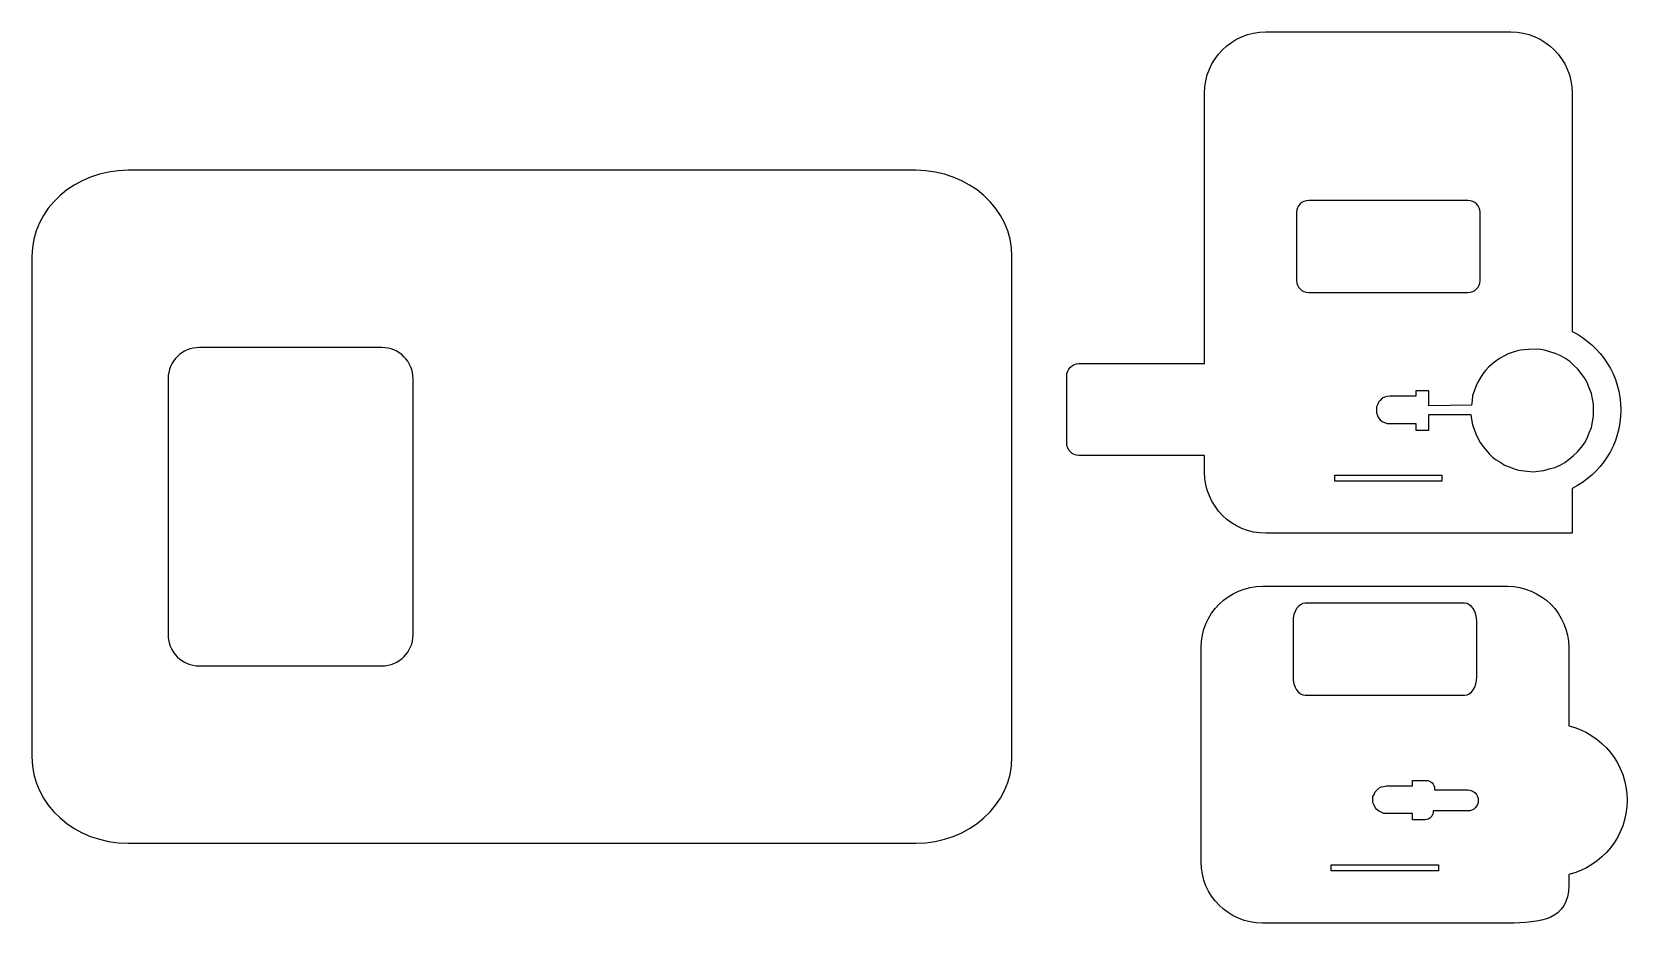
# Model space of a CAD drawing. Extents: x 10 to 271, y -150 to -4.
import ezdxf

# ---------------------------------------------------------------- set-up
doc = ezdxf.new("R2010")
doc.units = 0
doc.header["$MEASUREMENT"] = 0
doc.layers.add('LAYER_1', color=7, linetype='CONTINUOUS')

# ---------------------------------------------------------------- blocks, each defined once
blk = doc.blocks.new('BLOCK_2')
at = {"layer": 'LAYER_1', "color": 250}
blk.add_lwpolyline([(240, -141.18), (240, -141.18), (222.5, -141.18), (222.5, -141.18), (222.5, -140.18), (222.5, -140.18), (240, -140.18), (240, -140.18), (240, -141.18)], dxfattribs=at)
for points, knots in [([(270.79, -129.61), (270.79, -123.73), (266.72, -118.8), (261.25, -117.47), (261.25, -117.47), (261.25, -116.45), (261.25, -116.45), (261.25, -116.45), (261.25, -104.69), (261.25, -104.69), (261.25, -99.17), (256.77, -94.69), (251.25, -94.69), (251.25, -94.69), (211.25, -94.69), (211.25, -94.69), (205.73, -94.69), (201.25, -99.17), (201.25, -104.69), (201.25, -104.69), (201.25, -136.98), (201.25, -136.98), (201.25, -136.98), (201.25, -139.69), (201.25, -139.69), (201.25, -145.21), (205.73, -149.69), (211.25, -149.69), (211.25, -149.69), (251.25, -149.69), (251.25, -149.69), (256.77, -149.69), (261.25, -149.09), (261.25, -143.57), (261.25, -143.57), (261.25, -142.27), (261.25, -142.27), (261.25, -142.27), (261.25, -141.76), (261.25, -141.76), (266.72, -140.43), (270.79, -135.5), (270.79, -129.61)], [0, 0, 0, 0, 1, 1, 1, 2, 2, 2, 3, 3, 3, 4, 4, 4, 5, 5, 5, 6, 6, 6, 7, 7, 7, 8, 8, 8, 9, 9, 9, 10, 10, 10, 11, 11, 11, 12, 12, 12, 13, 13, 13, 14, 14, 14, 14]), ([(246.25, -109.46), (246.25, -111.12), (245.36, -112.47), (244.25, -112.47), (244.25, -112.47), (218.25, -112.47), (218.25, -112.47), (217.15, -112.47), (216.25, -111.12), (216.25, -109.46), (216.25, -109.46), (216.25, -100.46), (216.25, -100.46), (216.25, -98.81), (217.15, -97.46), (218.25, -97.46), (218.25, -97.46), (244.25, -97.46), (244.25, -97.46), (245.36, -97.46), (246.25, -98.81), (246.25, -100.46), (246.25, -100.46), (246.25, -109.46), (246.25, -109.46)], [0, 0, 0, 0, 1, 1, 1, 2, 2, 2, 3, 3, 3, 4, 4, 4, 5, 5, 5, 6, 6, 6, 7, 7, 7, 8, 8, 8, 8]), ([(244.78, -127.94), (244.77, -127.94), (244.75, -127.94), (244.74, -127.94), (244.74, -127.94), (244.74, -127.94), (244.74, -127.94), (244.74, -127.94), (239.35, -127.94), (239.35, -127.94), (239.35, -127.88), (239.36, -127.83), (239.36, -127.77), (239.36, -127.01), (238.75, -126.39), (237.99, -126.39), (237.93, -126.39), (237.87, -126.4), (237.82, -126.41), (237.82, -126.41), (237.82, -126.39), (237.82, -126.39), (237.82, -126.39), (235.74, -126.39), (235.74, -126.39), (235.74, -126.39), (235.74, -127.28), (235.74, -127.28), (235.74, -127.28), (234.51, -127.28), (234.51, -127.28), (234.51, -127.28), (231.51, -127.28), (231.51, -127.28), (231.51, -127.28), (231.07, -127.36), (231.07, -127.36), (231.07, -127.36), (230.63, -127.45), (230.63, -127.45), (230.63, -127.45), (230.27, -127.63), (230.27, -127.63), (230.27, -127.63), (229.92, -127.98), (229.92, -127.98), (229.92, -127.98), (229.66, -128.25), (229.66, -128.25), (229.66, -128.25), (229.48, -128.69), (229.48, -128.69), (229.48, -128.69), (229.3, -129.04), (229.3, -129.04), (229.3, -129.04), (229.3, -129.57), (229.3, -129.57), (229.3, -129.57), (229.3, -130.01), (229.3, -130.01), (229.3, -130.01), (229.48, -130.45), (229.48, -130.45), (229.48, -130.45), (229.66, -130.8), (229.66, -130.8), (229.66, -130.8), (229.92, -131.16), (229.92, -131.16), (229.92, -131.16), (230.27, -131.42), (230.27, -131.42), (230.27, -131.42), (230.63, -131.6), (230.63, -131.6), (230.63, -131.6), (231.07, -131.77), (231.07, -131.77), (231.07, -131.77), (231.51, -131.77), (231.51, -131.77), (231.51, -131.77), (234.51, -131.77), (234.51, -131.77), (234.51, -131.77), (235.74, -131.77), (235.74, -131.77), (235.74, -131.77), (235.74, -132.83), (235.74, -132.83), (235.74, -132.83), (237.82, -132.83), (237.82, -132.83), (237.82, -132.83), (237.82, -132.83), (237.82, -132.83), (238.55, -132.8), (239.14, -132.2), (239.14, -131.46), (239.14, -131.43), (239.13, -131.4), (239.13, -131.38), (239.13, -131.38), (244.74, -131.38), (244.74, -131.38), (244.74, -131.38), (244.74, -131.37), (244.74, -131.37), (244.75, -131.37), (244.77, -131.38), (244.78, -131.38), (245.73, -131.38), (246.5, -130.61), (246.5, -129.66), (246.5, -128.71), (245.73, -127.94), (244.78, -127.94)], [0, 0, 0, 0, 1, 1, 1, 2, 2, 2, 3, 3, 3, 4, 4, 4, 5, 5, 5, 6, 6, 6, 7, 7, 7, 8, 8, 8, 9, 9, 9, 10, 10, 10, 11, 11, 11, 12, 12, 12, 13, 13, 13, 14, 14, 14, 15, 15, 15, 16, 16, 16, 17, 17, 17, 18, 18, 18, 19, 19, 19, 20, 20, 20, 21, 21, 21, 22, 22, 22, 23, 23, 23, 24, 24, 24, 25, 25, 25, 26, 26, 26, 27, 27, 27, 28, 28, 28, 29, 29, 29, 30, 30, 30, 31, 31, 31, 32, 32, 32, 33, 33, 33, 34, 34, 34, 35, 35, 35, 36, 36, 36, 37, 37, 37, 38, 38, 38, 39, 39, 39, 39])]:
    blk.add_open_spline(points, degree=3, knots=knots, dxfattribs=at)

msp = doc.modelspace()

# ---------------------------------------------------------------- linework, layer by layer
at = {"layer": 'LAYER_1', "color": 250}
for points in [[(238.42, -65.22), (238.42, -62.75), (236.3, -62.75), (236.3, -63.63), (236.3, -63.63), (235.06, -63.63), (232.07, -63.63), (232.07, -63.63), (231.63, -63.72), (231.18, -63.8), (230.83, -63.98), (230.48, -64.33), (230.21, -64.6), (230.04, -65.04), (229.86, -65.39), (229.86, -65.92), (229.86, -65.92), (229.86, -66.36), (230.04, -66.8), (230.21, -67.16), (230.48, -67.51), (230.83, -67.77), (231.18, -67.95), (231.63, -68.13), (232.07, -68.13), (235.06, -68.13), (235.06, -68.13), (236.3, -68.13), (236.3, -69.18), (238.42, -69.18), (238.42, -66.63)], [(240.56, -77.53), (240.56, -77.53), (223.06, -77.53), (223.06, -77.53), (223.06, -76.53), (223.06, -76.53), (240.56, -76.53), (240.56, -76.53), (240.56, -77.53)]]:
    msp.add_lwpolyline(points, dxfattribs=at)
for points, knots in [([(269.77, -65.9), (269.77, -60.28), (266.52, -55.42), (261.81, -53.07), (261.81, -53.07), (261.81, -14.16), (261.81, -14.16), (261.81, -8.64), (257.33, -4.16), (251.81, -4.16), (251.81, -4.16), (211.81, -4.16), (211.81, -4.16), (206.29, -4.16), (201.81, -8.64), (201.81, -14.16), (201.81, -14.16), (201.81, -58.33), (201.81, -58.33), (201.81, -58.33), (181.31, -58.33), (181.31, -58.33), (180.21, -58.33), (179.31, -59.23), (179.31, -60.33), (179.31, -60.33), (179.31, -71.33), (179.31, -71.33), (179.31, -72.43), (180.21, -73.33), (181.31, -73.33), (181.31, -73.33), (201.81, -73.33), (201.81, -73.33), (201.81, -73.33), (201.81, -76.04), (201.81, -76.04), (201.81, -81.57), (206.29, -86.04), (211.81, -86.04), (211.81, -86.04), (261.81, -86.04), (261.81, -86.04), (261.81, -86.04), (261.81, -78.72), (261.81, -78.72), (266.52, -76.38), (269.77, -71.52), (269.77, -65.9)], [0, 0, 0, 0, 1, 1, 1, 2, 2, 2, 3, 3, 3, 4, 4, 4, 5, 5, 5, 6, 6, 6, 7, 7, 7, 8, 8, 8, 9, 9, 9, 10, 10, 10, 11, 11, 11, 12, 12, 12, 13, 13, 13, 14, 14, 14, 15, 15, 15, 16, 16, 16, 16]), ([(154.68, -26.76), (163.35, -26.76), (170.37, -33.07), (170.37, -40.85), (170.37, -40.85), (170.37, -122.56), (170.37, -122.56), (170.37, -130.34), (163.35, -136.64), (154.68, -136.64), (154.68, -136.64), (26.06, -136.64), (26.06, -136.64), (17.39, -136.64), (10.37, -130.34), (10.37, -122.56), (10.37, -122.56), (10.37, -40.85), (10.37, -40.85), (10.37, -33.07), (17.39, -26.76), (26.06, -26.76), (26.06, -26.76), (154.68, -26.76), (154.68, -26.76)], [0, 0, 0, 0, 1, 1, 1, 2, 2, 2, 3, 3, 3, 4, 4, 4, 5, 5, 5, 6, 6, 6, 7, 7, 7, 8, 8, 8, 8]), ([(246.81, -44.78), (246.81, -45.84), (245.91, -46.7), (244.81, -46.7), (244.81, -46.7), (218.81, -46.7), (218.81, -46.7), (217.71, -46.7), (216.81, -45.84), (216.81, -44.78), (216.81, -44.78), (216.81, -33.62), (216.81, -33.62), (216.81, -32.56), (217.71, -31.7), (218.81, -31.7), (218.81, -31.7), (244.81, -31.7), (244.81, -31.7), (245.91, -31.7), (246.81, -32.56), (246.81, -33.62), (246.81, -33.62), (246.81, -44.78), (246.81, -44.78)], [0, 0, 0, 0, 1, 1, 1, 2, 2, 2, 3, 3, 3, 4, 4, 4, 5, 5, 5, 6, 6, 6, 7, 7, 7, 8, 8, 8, 8]), ([(72.6, -102.61), (72.6, -105.42), (70.31, -107.7), (67.47, -107.7), (67.47, -107.7), (37.73, -107.7), (37.73, -107.7), (34.9, -107.7), (32.6, -105.42), (32.6, -102.61), (32.6, -102.61), (32.6, -60.8), (32.6, -60.8), (32.6, -57.99), (34.9, -55.7), (37.73, -55.7), (37.73, -55.7), (67.47, -55.7), (67.47, -55.7), (70.31, -55.7), (72.6, -57.99), (72.6, -60.8), (72.6, -60.8), (72.6, -102.61), (72.6, -102.61)], [0, 0, 0, 0, 1, 1, 1, 2, 2, 2, 3, 3, 3, 4, 4, 4, 5, 5, 5, 6, 6, 6, 7, 7, 7, 8, 8, 8, 8]), ([(238.42, -66.63), (238.42, -66.63), (238.42, -66.63), (238.42, -66.63), (238.42, -66.63), (238.42, -66.63), (238.42, -66.63), (238.42, -66.63), (245.3, -66.63), (245.3, -66.63), (245.3, -66.63), (245.3, -66.63), (245.3, -66.63), (245.3, -66.63), (245.38, -67.42), (245.38, -67.42), (245.38, -67.42), (245.56, -68.3), (245.56, -68.3), (245.56, -68.3), (245.82, -69.01), (245.82, -69.01), (245.82, -69.01), (246.09, -69.8), (246.09, -69.8), (246.09, -69.8), (246.44, -70.51), (246.44, -70.51), (246.44, -70.51), (246.79, -71.21), (246.79, -71.21), (246.79, -71.21), (247.24, -71.83), (247.24, -71.83), (247.24, -71.83), (247.76, -72.45), (247.76, -72.45), (247.76, -72.45), (248.29, -73.06), (248.29, -73.06), (248.29, -73.06), (248.82, -73.59), (248.82, -73.59), (248.82, -73.59), (249.44, -74.04), (249.44, -74.04), (249.44, -74.04), (250.15, -74.48), (250.15, -74.48), (250.15, -74.48), (250.76, -74.92), (250.76, -74.92), (250.76, -74.92), (251.56, -75.18), (251.56, -75.18), (251.56, -75.18), (252.26, -75.45), (252.26, -75.45), (252.26, -75.45), (253.06, -75.71), (253.06, -75.71), (253.06, -75.71), (253.06, -75.71), (253.06, -75.71), (253.06, -75.71), (254.47, -75.89), (254.47, -75.89), (254.47, -75.89), (254.47, -75.89), (254.47, -75.89), (254.47, -75.89), (255.53, -75.98), (255.53, -75.98), (255.53, -75.98), (256.23, -75.89), (256.23, -75.89), (256.23, -75.89), (256.23, -75.89), (256.23, -75.89), (256.23, -75.89), (257.2, -75.8), (257.2, -75.8), (257.2, -75.8), (258.08, -75.53), (258.08, -75.53), (258.08, -75.53), (258.97, -75.27), (258.97, -75.27), (258.97, -75.27), (259.85, -74.92), (259.85, -74.92), (259.85, -74.92), (260.64, -74.48), (260.64, -74.48), (260.64, -74.48), (261.35, -73.95), (261.35, -73.95), (261.35, -73.95), (262.05, -73.33), (262.05, -73.33), (262.05, -73.33), (262.67, -72.71), (262.67, -72.71), (262.67, -72.71), (263.29, -72.01), (263.29, -72.01), (263.29, -72.01), (263.82, -71.3), (263.82, -71.3), (263.82, -71.3), (264.26, -70.51), (264.26, -70.51), (264.26, -70.51), (264.61, -69.63), (264.61, -69.63), (264.61, -69.63), (264.96, -68.74), (264.96, -68.74), (264.96, -68.74), (265.14, -67.86), (265.14, -67.86), (265.14, -67.86), (265.32, -66.89), (265.32, -66.89), (265.32, -66.89), (265.32, -65.92), (265.32, -65.92), (265.32, -65.92), (265.32, -65.92), (265.32, -65.92), (265.32, -65.92), (265.32, -64.95), (265.32, -64.95), (265.32, -64.95), (265.14, -64.07), (265.14, -64.07), (265.14, -64.07), (264.96, -63.19), (264.96, -63.19), (264.96, -63.19), (264.61, -62.31), (264.61, -62.31), (264.61, -62.31), (264.26, -61.42), (264.26, -61.42), (264.26, -61.42), (263.82, -60.63), (263.82, -60.63), (263.82, -60.63), (263.29, -59.92), (263.29, -59.92), (263.29, -59.92), (262.76, -59.22), (262.76, -59.22), (262.76, -59.22), (262.05, -58.6), (262.05, -58.6), (262.05, -58.6), (261.43, -57.98), (261.43, -57.98), (261.43, -57.98), (260.64, -57.45), (260.64, -57.45), (260.64, -57.45), (259.85, -57.01), (259.85, -57.01), (259.85, -57.01), (259.05, -56.66), (259.05, -56.66), (259.05, -56.66), (258.17, -56.4), (258.17, -56.4), (258.17, -56.4), (257.29, -56.13), (257.29, -56.13), (257.29, -56.13), (256.32, -55.96), (256.32, -55.96), (256.32, -55.96), (256.32, -55.96), (256.32, -55.96), (256.32, -55.96), (254.73, -56.04), (254.73, -56.04), (254.73, -56.04), (254.73, -56.04), (254.73, -56.04), (254.73, -56.04), (253.32, -56.13), (253.32, -56.13), (253.32, -56.13), (252.88, -56.22), (252.88, -56.22), (252.88, -56.22), (252.88, -56.22), (252.88, -56.22), (252.88, -56.22), (252.17, -56.48), (252.17, -56.48), (252.17, -56.48), (251.38, -56.75), (251.38, -56.75), (251.38, -56.75), (250.68, -57.1), (250.68, -57.1), (250.68, -57.1), (250.06, -57.45), (250.06, -57.45), (250.06, -57.45), (249.44, -57.9), (249.44, -57.9), (249.44, -57.9), (248.82, -58.34), (248.82, -58.34), (248.82, -58.34), (248.21, -58.87), (248.21, -58.87), (248.21, -58.87), (247.68, -59.48), (247.68, -59.48), (247.68, -59.48), (247.24, -60.01), (247.24, -60.01), (247.24, -60.01), (246.79, -60.72), (246.79, -60.72), (246.79, -60.72), (246.44, -61.34), (246.44, -61.34), (246.44, -61.34), (246.09, -62.04), (246.09, -62.04), (246.09, -62.04), (245.82, -62.83), (245.82, -62.83), (245.82, -62.83), (245.56, -63.54), (245.56, -63.54), (245.56, -63.54), (245.47, -64.33), (245.47, -64.33), (245.47, -64.33), (245.38, -65.13), (245.38, -65.13), (245.38, -65.13), (238.42, -65.22), (238.42, -65.22), (238.42, -65.22), (238.42, -65.22), (238.42, -65.22), (238.42, -65.22), (238.42, -65.22), (238.42, -65.22)], [0, 0, 0, 0, 1, 1, 1, 2, 2, 2, 3, 3, 3, 4, 4, 4, 5, 5, 5, 6, 6, 6, 7, 7, 7, 8, 8, 8, 9, 9, 9, 10, 10, 10, 11, 11, 11, 12, 12, 12, 13, 13, 13, 14, 14, 14, 15, 15, 15, 16, 16, 16, 17, 17, 17, 18, 18, 18, 19, 19, 19, 20, 20, 20, 21, 21, 21, 22, 22, 22, 23, 23, 23, 24, 24, 24, 25, 25, 25, 26, 26, 26, 27, 27, 27, 28, 28, 28, 29, 29, 29, 30, 30, 30, 31, 31, 31, 32, 32, 32, 33, 33, 33, 34, 34, 34, 35, 35, 35, 36, 36, 36, 37, 37, 37, 38, 38, 38, 39, 39, 39, 40, 40, 40, 41, 41, 41, 42, 42, 42, 43, 43, 43, 44, 44, 44, 45, 45, 45, 46, 46, 46, 47, 47, 47, 48, 48, 48, 49, 49, 49, 50, 50, 50, 51, 51, 51, 52, 52, 52, 53, 53, 53, 54, 54, 54, 55, 55, 55, 56, 56, 56, 57, 57, 57, 58, 58, 58, 59, 59, 59, 60, 60, 60, 61, 61, 61, 62, 62, 62, 63, 63, 63, 64, 64, 64, 65, 65, 65, 66, 66, 66, 67, 67, 67, 68, 68, 68, 69, 69, 69, 70, 70, 70, 71, 71, 71, 72, 72, 72, 73, 73, 73, 74, 74, 74, 75, 75, 75, 76, 76, 76, 77, 77, 77, 78, 78, 78, 79, 79, 79, 80, 80, 80, 81, 81, 81, 82, 82, 82, 83, 83, 83, 84, 84, 84, 84])]:
    msp.add_open_spline(points, degree=3, knots=knots, dxfattribs=at)

# ---------------------------------------------------------------- block references
at = {"layer": 'LAYER_1'}
msp.add_blockref('BLOCK_2', (0, 0), dxfattribs=at)

doc.saveas('drawing.dxf')
